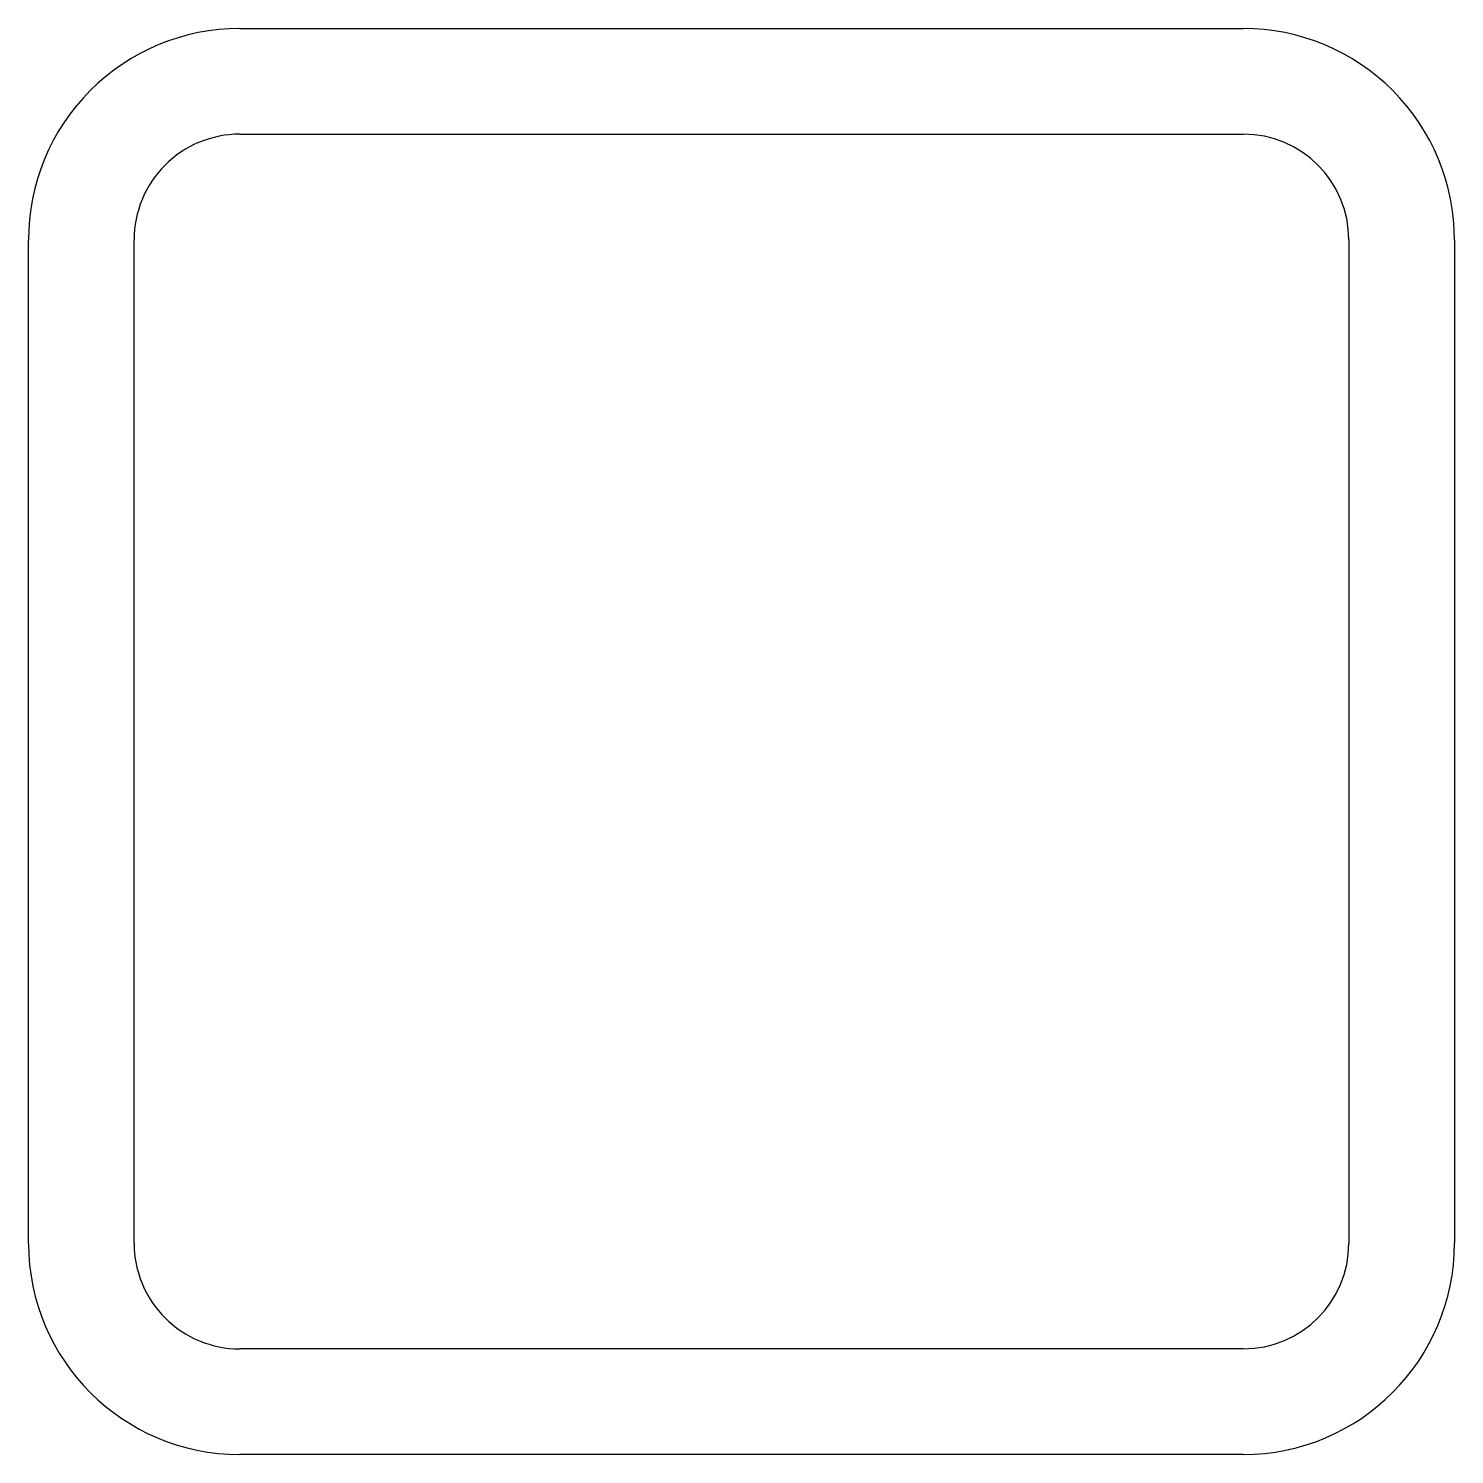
# Model space of a CAD drawing. Extents: x 2.3 to 29.3, y 2.1 to 29.1.
import ezdxf

# ---------------------------------------------------------------- set-up
doc = ezdxf.new("R2010")
doc.units = 0
doc.layers.get('0').update_dxf_attribs({"linetype": 'CONTINUOUS'})

msp = doc.modelspace()

# ---------------------------------------------------------------- linework, layer by layer
for p, q in [((6.273, 29.145), (25.273, 29.145)), ((6.273, 27.145), (25.273, 27.145)), ((2.273, 6.137), (2.273, 25.137)), ((4.273, 6.145), (4.273, 25.145)), ((27.273, 25.145), (27.273, 6.145)), ((29.273, 25.137), (29.273, 6.145)), ((25.273, 4.145), (6.273, 4.145)), ((25.273, 2.145), (6.273, 2.145))]:
    msp.add_line(p, q)
for centre, radius, start, end in [((6.273, 25.145), 4, 89.9995, 180.1218), ((25.273, 25.145), 4, 359.8776, 90.0004), ((6.273, 25.145), 2, 89.9948, 134.9948), ((25.273, 25.145), 2, 0.0001, 90.0001), ((6.273, 25.145), 2, 135.0017, 180.0017), ((6.273, 6.145), 4, 180.123, 270.0001), ((6.273, 6.145), 2, 180.0001, 225.0001), ((25.273, 6.145), 2, 270.0001, 0.0001), ((25.273, 6.145), 4, 270.0001, 0.0001), ((6.273, 6.145), 2, 224.9975, 269.9975)]:
    msp.add_arc(centre, radius, start, end)

doc.saveas('drawing.dxf')
